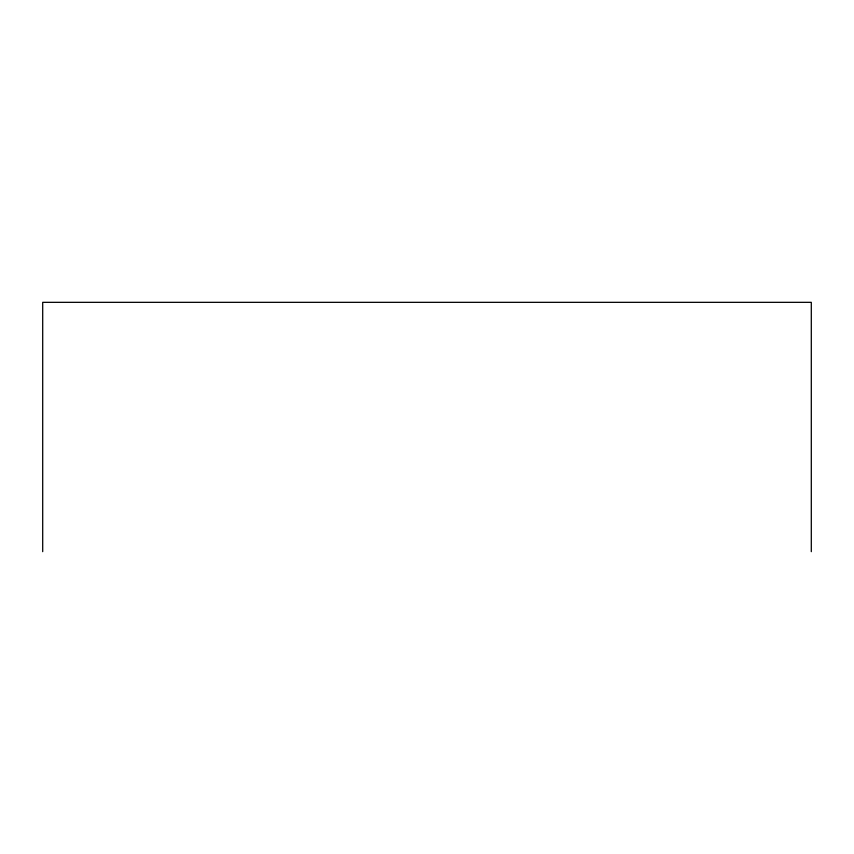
<?xml version="1.0" encoding="UTF-8"?>
<svg xmlns="http://www.w3.org/2000/svg" width="854" height="854" viewBox="0 0 854 854"><rect width="100%" height="100%" fill="white"/><g stroke="black" fill="none" stroke-linecap="round" stroke-linejoin="round"><path stroke-width="1.28" d="M811.3 551.663L811.3 302.337L42.7 302.337L42.7 551.663"/></g></svg>
